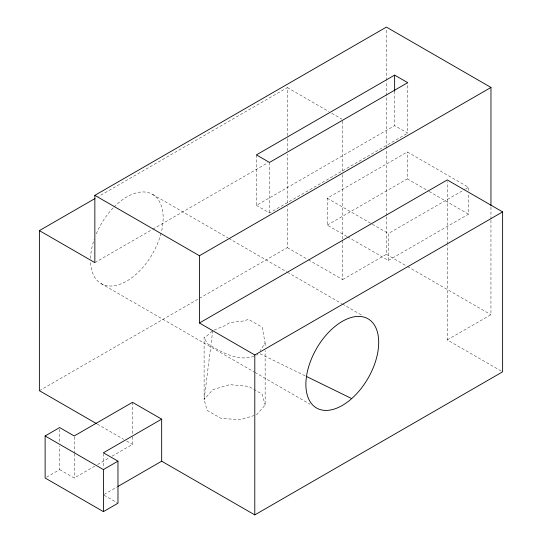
<?xml version="1.0" encoding="UTF-8"?>
<svg xmlns="http://www.w3.org/2000/svg" width="542" height="542" viewBox="0 0 542 542"><rect width="100%" height="100%" fill="white"/><g stroke="black" fill="none" stroke-linecap="round" stroke-linejoin="round"><path stroke-width="0.41" stroke-dasharray="2.71 2.03" d="M39.376 390.68L287.335 247.633L287.341 206.36M287.341 202.986L287.348 154.124M287.348 150.757L287.348 136.435M287.348 135.595L287.355 87.574L98.644 196.434M346.894 236.468L327.226 225.113L327.233 198.203L407.327 151.963L468.505 187.275L468.505 190.635M308.452 259.821L342.673 279.577L342.68 239.788M342.68 238.941L342.686 174.605M342.686 171.218L342.693 120.426M342.673 279.577L386.378 254.347L386.378 216.333M386.378 215.486L386.385 148.752M386.385 147.905L386.392 96.374M386.392 95.528L386.392 81.165M386.399 80.324L386.399 28.787M347.618 236.888L388.411 260.431L388.411 233.514L464.867 189.375M327.226 225.113L407.32 178.874L407.327 151.963M501.16 370.992L447.258 339.915L447.265 245.113M447.265 244.266L447.272 181.631M388.411 260.431L468.505 214.185L468.505 194.002M447.258 339.915L490.944 314.692L490.957 220.079M490.957 219.232L490.957 206.556M212.749 330.634L204.124 399.481L207.112 410.369L220.614 418.153L239.469 419.874L254.056 415.578M214.185 330.044L225.208 325.532L229.781 322.537L242.457 321.149L248.636 319.414L262.138 327.219L265.126 342.971L260.214 350.762M256.867 355.308L257.707 354.17M256.488 414.867L265.153 405.043L265.133 350.518M212.159 331.169L206.38 336.426L204.097 337.395L204.124 399.481L212.789 389.657L229.808 384.651L248.663 386.371L262.165 394.163L265.153 405.043M94.85 262.619L152.045 229.612M152.776 229.185L267.897 162.742M256.393 154.89L256.447 205.384L394.684 125.622L407.794 133.149L407.733 82.648M256.447 205.384L269.557 212.938L407.794 133.149M465.592 188.955L468.505 187.275M46.585 477.17L59.674 469.609L59.667 446.059M59.674 469.609L74.234 478.01L94.633 466.242M97.546 464.562L109.199 457.841M112.119 456.154L132.519 444.393L132.512 435.978M104.145 494.406L117.255 486.845M253.981 356.318C237.288 361.893 220.885 351.744 207.078 343.452L204.097 337.395M260.065 353.77L305.505 375.992M407.32 178.874L428.444 191.062M429.169 191.482L468.505 214.185M327.233 198.203L371.656 223.846M372.388 224.266L388.411 233.514M386.378 254.347L406.852 266.163M407.584 266.583L490.944 314.692M287.335 247.633L307.721 259.401M152.573 194.382L228.06 237.979M228.792 238.399L286.691 271.833M287.423 272.26L341.65 303.574M342.381 304.001L362.903 315.851M101.069 283.568L254.245 372.029M254.977 372.449L309.949 404.197M97.316 424.088L123.718 439.311M126.652 441.005L132.519 444.393M104.145 495.246L117.255 502.807M287.355 87.574L328.858 111.577M331.772 113.264L341.968 119.159M394.644 91.11L394.684 125.622M269.496 162.437L269.557 212.938M265.126 342.971L265.133 347.165M132.499 402.333L132.512 435.138M103.4 453.613L103.407 467.909M74.22 436.805L74.227 452.787M74.227 453.627L74.234 478.01M59.661 429.244L59.667 442.699M114.023 207.024A51.497 29.674 -60.1 0 1 152.051 194.09A51.497 29.674 -60.1 0 1 161.238 232.464M161.042 233.223A51.497 29.674 -60.1 0 1 121.394 283.717A51.497 29.674 -60.1 0 1 90.528 261.766M90.528 258.378A51.497 29.674 -60.1 0 1 94.254 239.225M96.286 233.887A51.497 29.674 -60.1 0 1 113.461 207.6"/><path stroke-width="0.81" d="M94.985 198.541L39.397 230.607L39.376 390.68L96.578 423.668M490.957 205.716L490.971 87.445L386.399 27.1L94.85 195.344L94.85 262.619L39.397 230.607M199.429 323.005L447.272 179.937L502.624 211.908L254.801 354.983L199.429 323.005L199.442 255.736L490.971 87.445M117.98 486.425L161.679 461.201L254.787 514.9L254.801 354.983M502.624 211.908L502.617 371.832L254.787 514.9M394.623 75.121L256.393 154.89L269.496 162.437L407.733 82.648L394.623 75.121L394.644 91.11M161.658 419.149L103.4 452.773L117.966 461.167L117.98 503.227L103.414 511.634L45.135 478.017L45.115 435.958L59.661 427.563L74.22 435.964L132.499 402.333L161.658 419.149L161.679 461.201M45.115 435.958L103.4 469.575L117.966 461.167M306.264 376.365L351.711 398.587A51.497 29.729 -60 0 0 368.032 318.811A51.497 29.729 -60 0 0 307.124 372.828A51.497 29.729 -60 0 0 351.711 398.587M94.85 195.344L199.442 255.736M103.4 469.575L103.414 511.634"/></g></svg>
